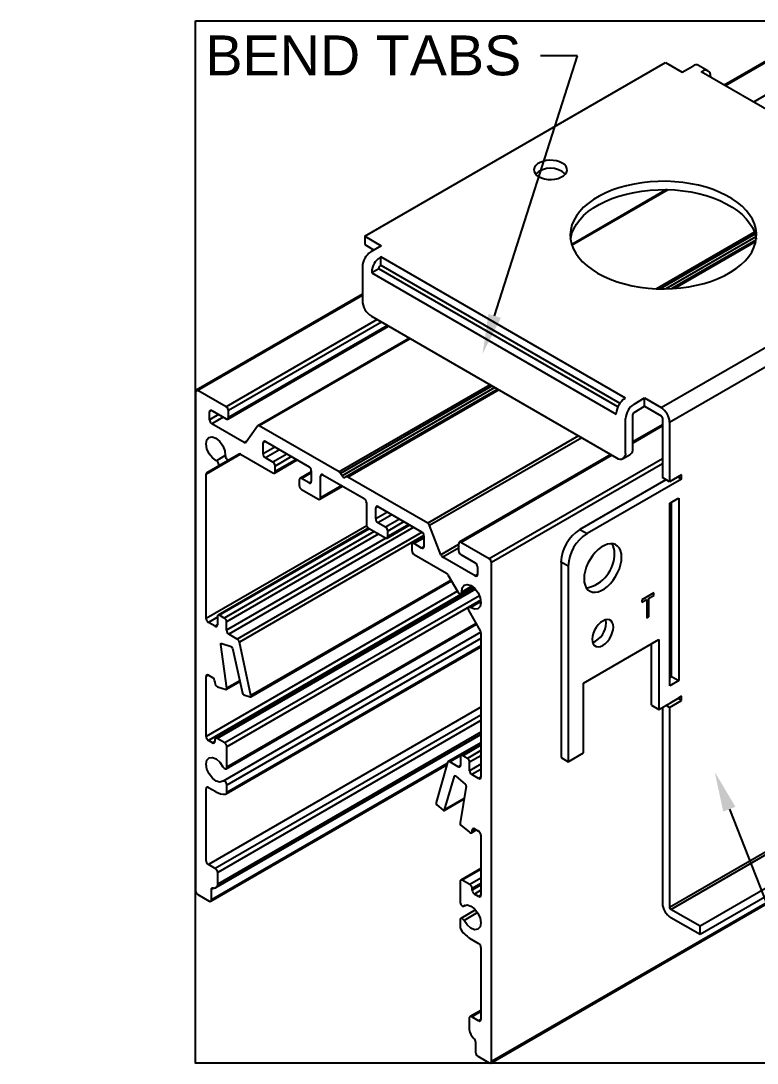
# Model space of a CAD drawing. Extents: x -0.82 to 5.44, y -4.9 to 0.
# Drawn here: x -0.821 to 2.64, y -4.896 to 0 of the extents above; entities that cross this region are included whole.
import ezdxf
from ezdxf import colors
from ezdxf.entities.mleader import LeaderData, LeaderLine
from ezdxf.math import Vec2, Vec3

# ---------------------------------------------------------------- set-up
doc = ezdxf.new("R2010")
doc.units = 0
doc.header["$LTSCALE"] = 0.5
doc.header["$MEASUREMENT"] = 0
for name, color, linetype in [('FAB DWG', 221, 'CONTINUOUS'), ('Housing', 150, 'CONTINUOUS'), ('Mounting', 4, 'CONTINUOUS')]:
    doc.layers.add(name, color=color, linetype=linetype)
doc.layers.add('Text-Unprinted', color=131, linetype='CONTINUOUS', plot=False)
doc.styles.add('LSAD_Standard', font='arial.ttf')

msp = doc.modelspace()

# ---------------------------------------------------------------- linework, layer by layer
at = {"layer": 'Housing', "transparency": 16777216}
for p, q in [((2.9811, -0.0157), (2.4845, -0.3024)), ((2.9884, -0.0166), (2.4889, -0.305)), ((3.1214, -0.0933), (2.6218, -0.3817)), ((2.2134, -0.7928), (1.768, -1.0499)), ((2.2216, -0.7931), (1.7696, -1.0541)), ((2.6266, -0.9923), (2.1663, -1.258)), ((2.6293, -1.0015), (2.1843, -1.2583)), ((2.633, -1.0144), (2.2101, -1.2585)), ((2.634, -1.0295), (2.239, -1.2576)), ((2.6337, -1.031), (2.2414, -1.2575)), ((2.6328, -1.0366), (2.2514, -1.2567)), ((0.784, -1.2893), (0, -1.7419)), ((0.784, -1.2842), (0.0031, -1.735)), ((0.8531, -1.4029), (0.1435, -1.8125)), ((0.8743, -1.4152), (0.1541, -1.8309)), ((0.151, -1.8704), (0.907, -1.434)), ((0.9026, -1.4315), (0.1541, -1.8635)), ((1.0048, -1.4905), (0.2922, -1.9019)), ((1.0092, -1.493), (0.2997, -1.9026)), ((1.3842, -1.7095), (0.6747, -2.1191)), ((0, -1.7419), (0, -4.0854)), ((0.1435, -1.8125), (0.0106, -1.7358)), ((1.3935, -1.7149), (0.6815, -2.1259)), ((1.4065, -1.7224), (0.6886, -2.1369)), ((1.4201, -1.7303), (0.7022, -2.1447)), ((1.4213, -1.7309), (0.7093, -2.142)), ((1.4256, -1.7334), (0.7161, -2.143)), ((0.0764, -1.8309), (0.0658, -1.837)), ((0.0658, -1.8738), (0.0658, -1.837)), ((0.1082, -1.8493), (0.0658, -1.8738)), ((0.0764, -1.8309), (0.1435, -1.8697)), ((0.1541, -1.8635), (0.1541, -1.8309)), ((0.1294, -1.8615), (0.0764, -1.8921)), ((0.2282, -1.9798), (0.0764, -1.8921)), ((0.2905, -1.9035), (0.2374, -1.979)), ((0.6747, -2.1191), (0.2997, -1.9026)), ((1.8006, -1.9499), (1.0911, -2.3595)), ((1.8151, -1.9583), (1.1003, -2.3709)), ((0.2427, -1.9714), (0.2282, -1.9798)), ((0.3282, -1.9763), (0.3176, -1.9824)), ((0.3176, -2.0339), (0.3176, -1.9824)), ((0.3728, -2.002), (0.3176, -2.0339)), ((0.3282, -1.9763), (0.5333, -2.0947)), ((0.212, -2.0358), (0.0495, -2.1296)), ((0.2049, -2.0348), (0.0526, -2.1227)), ((0.1399, -2.0419), (0.098, -2.0661)), ((0.2049, -2.0348), (0.1062, -2.0918)), ((0.2047, -2.0349), (0.158, -2.0619)), ((0.158, -2.0619), (0.2045, -2.035)), ((0.212, -2.0358), (0.3636, -2.1233)), ((0.394, -2.0143), (0.3282, -2.0522)), ((0.3636, -2.0726), (0.3282, -2.0522)), ((0.4294, -2.0347), (0.3636, -2.0726)), ((0.4506, -2.0469), (0.3742, -2.091)), ((1.9523, -2.0375), (1.2397, -2.4489)), ((1.9567, -2.04), (1.2472, -2.4496)), ((0.0526, -2.1227), (0.1062, -2.0918)), ((0.3711, -2.124), (0.4776, -2.0625)), ((0.4732, -2.06), (0.3742, -2.1171)), ((0.3742, -2.1171), (0.3742, -2.091)), ((2.1941, -2.0565), (1.3801, -2.5264)), ((2.1941, -2.081), (1.3907, -2.5448)), ((0.0495, -2.8069), (0.0495, -2.1296)), ((0.5439, -2.1186), (0.4904, -2.1495)), ((0.5439, -2.1237), (0.4979, -2.1502)), ((0.5333, -2.1706), (0.4979, -2.1502)), ((0.5439, -2.113), (0.5439, -2.1645)), ((0.5983, -2.1322), (0.5877, -2.1383)), ((0.5877, -2.2404), (0.5877, -2.1383)), ((0.5983, -2.1322), (0.7924, -2.2442)), ((0.6886, -2.1369), (0.6815, -2.1259)), ((0.7093, -2.142), (0.7022, -2.1447)), ((1.0911, -2.3595), (0.7161, -2.143)), ((0.4873, -2.1563), (0.4873, -2.1825)), ((0.4979, -2.2008), (0.5771, -2.2465)), ((0.5439, -2.1645), (0.5333, -2.1706)), ((0.5846, -2.2473), (0.6911, -2.1858)), ((0.6868, -2.1833), (0.5877, -2.2404)), ((0.803, -2.2626), (0.803, -2.3647)), ((0.8574, -2.2818), (0.8468, -2.2879)), ((0.8468, -2.3394), (0.8468, -2.2879)), ((0.8574, -2.2818), (1.0625, -2.4002)), ((0.902, -2.3075), (0.8468, -2.3394)), ((0.9232, -2.3198), (0.8574, -2.3577)), ((0.9586, -2.3402), (0.8928, -2.3781)), ((0.8043, -2.3712), (0.0495, -2.8069)), ((0.8133, -2.3829), (0.1056, -2.7915)), ((0.8177, -2.3854), (0.1131, -2.7922)), ((0.8397, -2.3981), (0.1351, -2.8049)), ((1.0257, -2.3789), (0.1563, -2.8808)), ((0.8136, -2.3831), (0.8928, -2.4288)), ((0.8928, -2.3781), (0.8574, -2.3577)), ((0.9003, -2.4295), (1.0068, -2.368)), ((0.9798, -2.3524), (0.9034, -2.3965)), ((1.0024, -2.3655), (0.9034, -2.4226)), ((0.9034, -2.4226), (0.9034, -2.3965)), ((1.1533, -2.5077), (1.1003, -2.3709)), ((0.8609, -2.4103), (0.1457, -2.8232)), ((0.8951, -2.4298), (0.1457, -2.8624)), ((1.065, -2.4019), (0.1959, -2.9037)), ((1.0731, -2.4179), (0.2061, -2.9184)), ((1.0731, -2.4241), (1.0196, -2.455)), ((1.0731, -2.4292), (1.0271, -2.4557)), ((1.0731, -2.4185), (1.0731, -2.47)), ((1.0165, -2.4618), (1.0165, -2.488)), ((1.0625, -2.4761), (1.0271, -2.4557)), ((1.0731, -2.47), (1.0625, -2.4761)), ((1.2366, -2.4597), (1.1533, -2.5077)), ((1.2366, -2.4764), (1.1625, -2.5192)), ((1.2366, -2.4558), (1.2366, -2.4884)), ((1.3801, -2.5264), (1.2472, -2.4496)), ((1.0271, -2.5063), (1.1787, -2.5938)), ((1.3144, -2.6068), (1.1625, -2.5192)), ((1.2472, -2.5068), (1.3144, -2.5456)), ((1.3907, -4.8882), (1.3907, -2.5448)), ((1.325, -2.5639), (1.325, -2.6007)), ((0.2592, -3.175), (1.2027, -2.6303)), ((1.2007, -2.6268), (0.2606, -3.1694)), ((1.1862, -2.6018), (1.2328, -2.6823)), ((1.325, -2.6007), (1.3144, -2.6068)), ((1.2309, -2.6792), (0.0495, -3.3612)), ((1.3059, -2.6604), (0.0601, -3.3795)), ((1.3128, -2.6668), (0.0936, -3.3705)), ((1.3158, -2.6701), (0.1011, -3.3713)), ((1.2478, -2.691), (1.3038, -2.6587)), ((1.2992, -2.6553), (1.2508, -2.6833)), ((1.3346, -2.7006), (0.1369, -3.3919)), ((1.3405, -2.7217), (0.1476, -3.4103)), ((1.3406, -2.7223), (1.2845, -2.7547)), ((1.3411, -2.728), (1.2928, -2.7559)), ((1.2845, -2.772), (1.3381, -2.8648)), ((0.1025, -2.8008), (0.0601, -2.8253)), ((0.0919, -2.8436), (0.0601, -2.8253)), ((0.1025, -2.8375), (0.0919, -2.8436)), ((0.1025, -2.7983), (0.1025, -2.8375)), ((0.1351, -2.8049), (0.1131, -2.7922)), ((0.1444, -3.5128), (1.3203, -2.834)), ((0.1457, -2.8624), (0.1457, -2.8232)), ((1.3181, -2.8302), (0.1476, -3.506)), ((1.3409, -2.872), (0.1294, -3.5714)), ((0.1959, -2.9037), (0.1563, -2.8808)), ((1.3412, -2.8753), (1.3412, -3.5526)), ((0.1258, -2.9251), (0.1187, -2.9292)), ((0.1475, -3.135), (0.1187, -2.9292)), ((0.1229, -2.9242), (0.1675, -2.9381)), ((1.3412, -2.9014), (0.1476, -3.5905)), ((1.3412, -2.9356), (0.1476, -3.6247)), ((0.2606, -3.1694), (0.2061, -2.9184)), ((0.1444, -3.6315), (1.3412, -2.9406)), ((0.1742, -2.9465), (0.2201, -3.1576)), ((0.0601, -3.0733), (0.0495, -3.0795)), ((0.0495, -3.3612), (0.0495, -3.0795)), ((0.0601, -3.0733), (0.0799, -3.0848)), ((0.0905, -3.1032), (0.0905, -3.1083)), ((0.1035, -3.1277), (0.1432, -3.14)), ((0.146, -3.1399), (0.2084, -3.1038)), ((0.2076, -3.1003), (0.1475, -3.135)), ((0.2268, -3.166), (0.2564, -3.1752)), ((1.3876, -4.8951), (4.3686, -3.1742)), ((4.3686, -3.1692), (1.3907, -4.8882)), ((1.3412, -3.2237), (0.0601, -3.9633)), ((1.3412, -3.2614), (0.0928, -3.9822)), ((1.3412, -3.2868), (0.1041, -4.0009)), ((0.0905, -3.3774), (0.0905, -3.3849)), ((0.0958, -4.0714), (1.3412, -3.3525)), ((0.1369, -3.3919), (0.1011, -3.3713)), ((1.3412, -3.3409), (0.1041, -4.0551)), ((0.0799, -3.391), (0.0601, -3.3795)), ((0.0905, -3.3849), (0.0799, -3.391)), ((0.1476, -3.506), (0.1476, -3.4103)), ((1.3412, -3.3908), (1.1873, -3.4796)), ((1.3412, -3.3958), (1.1948, -3.4803)), ((1.3412, -3.3973), (1.2482, -3.451)), ((1.3412, -3.4024), (1.2557, -3.4518)), ((1.2451, -3.4579), (1.2451, -3.4971)), ((1.2776, -3.4644), (1.2557, -3.4518)), ((1.3412, -3.4277), (1.2776, -3.4644)), ((1.3412, -3.4522), (1.2882, -3.4828)), ((0.0718, -4.1355), (1.1812, -3.4951)), ((1.183, -3.489), (0.075, -4.1286)), ((1.1846, -3.4833), (1.1301, -3.6714)), ((1.2345, -3.5032), (1.1948, -3.4803)), ((1.2451, -3.4971), (1.2345, -3.5032)), ((1.2882, -3.522), (1.2882, -3.4828)), ((1.3412, -3.4914), (1.2882, -3.522)), ((1.3412, -3.5159), (1.2988, -3.5404)), ((1.1707, -3.7063), (1.2165, -3.5482)), ((1.2204, -3.546), (1.2165, -3.5482)), ((1.2232, -3.5475), (1.2678, -3.5851)), ((1.3306, -3.5587), (1.2988, -3.5404)), ((1.3412, -3.5526), (1.3306, -3.5587)), ((0.0495, -3.9449), (0.0495, -3.6068)), ((0.0601, -3.6006), (0.0948, -3.6206)), ((0.1476, -3.6247), (0.1476, -3.5905)), ((1.2721, -3.5951), (1.2432, -3.7675)), ((1.1692, -3.7083), (1.2621, -3.6547)), ((1.2623, -3.6534), (1.1707, -3.7063)), ((1.1343, -3.682), (1.164, -3.707)), ((1.2475, -3.7775), (1.2872, -3.811)), ((1.2971, -3.8135), (1.3196, -3.8005)), ((1.3108, -3.7954), (1.3002, -3.8015)), ((1.3152, -3.7979), (1.3002, -3.8066)), ((1.3002, -3.8066), (1.3002, -3.8015)), ((1.3108, -3.7954), (1.3306, -3.8068)), ((1.3412, -3.8252), (1.3412, -4.1069)), ((0.0928, -3.9822), (0.0601, -3.9633)), ((0.1041, -4.0551), (0.1041, -4.0009)), ((1.3412, -3.9811), (1.2463, -4.0359)), ((1.3412, -3.9862), (1.2538, -4.0367)), ((1.2432, -4.0428), (1.2432, -4.1385)), ((1.2896, -4.0574), (1.2538, -4.0367)), ((1.3412, -4.0275), (1.2896, -4.0574)), ((1.3412, -4.052), (1.3002, -4.0757)), ((1.3412, -4.0595), (1.3002, -4.0832)), ((0.0106, -4.1037), (0.0643, -4.1348)), ((0.0864, -4.0732), (0.075, -4.0799)), ((0.075, -4.1286), (0.075, -4.0799)), ((1.3002, -4.0832), (1.3002, -4.0757)), ((1.3412, -4.084), (1.3108, -4.1016)), ((1.3306, -4.113), (1.3108, -4.1016)), ((1.3412, -4.1069), (1.3306, -4.113)), ((1.2613, -4.1576), (1.2666, -4.1545)), ((1.2663, -4.1546), (1.2618, -4.1572)), ((1.316, -4.1759), (1.2463, -4.2161)), ((1.3256, -4.1889), (1.2618, -4.2257)), ((1.2432, -4.223), (1.2432, -4.2572)), ((1.296, -4.3141), (1.3306, -4.3341)), ((1.3412, -4.3525), (1.3412, -4.6906)), ((1.3412, -4.6478), (1.2901, -4.6773)), ((1.3412, -4.6478), (1.3412, -4.6478)), ((1.2866, -4.6836), (1.2866, -4.7377)), ((1.3412, -4.6529), (1.2979, -4.6779)), ((1.3306, -4.6967), (1.2979, -4.6779)), ((1.3412, -4.6906), (1.3306, -4.6967)), ((1.3412, -4.6529), (1.3412, -4.6529)), ((1.3158, -4.7962), (1.3158, -4.8449)), ((1.3264, -4.8633), (1.3801, -4.8943))]:
    msp.add_line(p, q, dxfattribs=at)
at = {"layer": 'Housing', "transparency": 16777216, "flags": 128}
for points in [[(0.098, -2.0661), (0.0799, -2.053), (0.0643, -2.0332), (0.0536, -2.0101), (0.0495, -1.9873), (0.0527, -1.9685), (0.0628, -1.9567), (0.0779, -1.9539), (0.0958, -1.9605), (0.1135, -1.9755), (0.1282, -1.9963), (0.1375, -2.0197), (0.1399, -2.0419)], [(0.1399, -2.0419), (0.1402, -2.0458), (0.1414, -2.0499), (0.1434, -2.0539), (0.1461, -2.0575), (0.1492, -2.0603), (0.1524, -2.062), (0.1554, -2.0626), (0.158, -2.0619)], [(0.1062, -2.0918), (0.1081, -2.0899), (0.1091, -2.087), (0.1092, -2.0833), (0.1084, -2.0793), (0.1066, -2.0752), (0.1041, -2.0714), (0.1011, -2.0683), (0.098, -2.0661)], [(1.2328, -2.6823), (1.2353, -2.686), (1.2384, -2.689), (1.2416, -2.6909), (1.2447, -2.6917), (1.2473, -2.6912), (1.2494, -2.6895), (1.2506, -2.6868), (1.2508, -2.6833)], [(1.2508, -2.6833), (1.2532, -2.6638), (1.2625, -2.6511), (1.2772, -2.6472), (1.2949, -2.6528), (1.3128, -2.6668), (1.328, -2.6871), (1.338, -2.7104), (1.3412, -2.733), (1.3372, -2.7511), (1.3264, -2.7619), (1.3108, -2.7636), (1.2928, -2.7559)], [(1.2928, -2.7559), (1.2896, -2.7544), (1.2866, -2.754), (1.2841, -2.7549), (1.2824, -2.757), (1.2815, -2.7601), (1.2816, -2.7638), (1.2826, -2.7679), (1.2845, -2.772)], [(0.1187, -2.9292), (0.1186, -2.928), (0.1187, -2.9268), (0.119, -2.9258), (0.1195, -2.925), (0.1202, -2.9244), (0.121, -2.9241), (0.1219, -2.924), (0.1229, -2.9242)], [(0.1432, -3.14), (0.1442, -3.1402), (0.1452, -3.1402), (0.146, -3.1398), (0.1467, -3.1393), (0.1472, -3.1385), (0.1475, -3.1375), (0.1476, -3.1363), (0.1475, -3.135)], [(0.2564, -3.1752), (0.2575, -3.1754), (0.2585, -3.1753), (0.2594, -3.1749), (0.26, -3.1742), (0.2605, -3.1733), (0.2608, -3.1722), (0.2608, -3.1709), (0.2606, -3.1694)], [(0.1289, -3.5717), (0.1145, -3.5762), (0.0969, -3.5712), (0.0789, -3.5576), (0.0635, -3.5375), (0.0531, -3.5143), (0.0495, -3.4916), (0.0531, -3.4732), (0.0635, -3.4619), (0.0789, -3.4597), (0.0969, -3.4668), (0.1145, -3.4821), (0.1289, -3.5032)], [(0.1289, -3.5032), (0.1314, -3.5071), (0.1343, -3.5102), (0.1375, -3.5124), (0.1407, -3.5135), (0.1435, -3.5133), (0.1457, -3.5119), (0.1471, -3.5093), (0.1476, -3.506)], [(1.1948, -3.4803), (1.1931, -3.4795), (1.1915, -3.479), (1.1899, -3.4789), (1.1885, -3.4791), (1.1872, -3.4797), (1.1861, -3.4806), (1.1852, -3.4818), (1.1846, -3.4833)], [(0.1476, -3.5905), (0.1471, -3.5866), (0.1457, -3.5824), (0.1435, -3.5785), (0.1407, -3.5751), (0.1375, -3.5725), (0.1343, -3.571), (0.1314, -3.5708), (0.1289, -3.5717)], [(1.2165, -3.5482), (1.2169, -3.5473), (1.2175, -3.5466), (1.2182, -3.5461), (1.2191, -3.5459), (1.22, -3.5459), (1.2211, -3.5462), (1.2222, -3.5467), (1.2232, -3.5475)], [(1.164, -3.707), (1.165, -3.7078), (1.1661, -3.7083), (1.1671, -3.7086), (1.1681, -3.7087), (1.169, -3.7084), (1.1697, -3.708), (1.1703, -3.7073), (1.1707, -3.7063)], [(1.2872, -3.811), (1.2896, -3.8127), (1.2919, -3.8138), (1.2942, -3.8142), (1.2962, -3.8139), (1.2979, -3.8129), (1.2991, -3.8113), (1.2999, -3.8092), (1.3002, -3.8066)], [(0.075, -4.0799), (0.0751, -4.0779), (0.0755, -4.0762), (0.0762, -4.0748), (0.0772, -4.0737), (0.0783, -4.0729), (0.0797, -4.0724), (0.0812, -4.0723), (0.0828, -4.0726)], [(1.2432, -4.1385), (1.2437, -4.1424), (1.2451, -4.1465), (1.2473, -4.1505), (1.2501, -4.1539), (1.2532, -4.1565), (1.2564, -4.158), (1.2594, -4.1582), (1.2618, -4.1572)], [(1.2618, -4.1572), (1.2762, -4.1528), (1.2939, -4.1578), (1.3118, -4.1714), (1.3272, -4.1914), (1.3376, -4.2147), (1.3412, -4.2373), (1.3376, -4.2558), (1.3272, -4.2671), (1.3118, -4.2693), (1.2939, -4.2622), (1.2762, -4.2468), (1.2618, -4.2257)], [(1.2618, -4.2257), (1.2594, -4.2219), (1.2564, -4.2188), (1.2532, -4.2166), (1.2501, -4.2155), (1.2473, -4.2157), (1.2451, -4.2171), (1.2437, -4.2196), (1.2432, -4.223)]]:
    msp.add_lwpolyline(points, dxfattribs=at)
at = {"layer": 'Housing', "transparency": 16777216}
for centre, radius, start, end in [((0.0065, -1.7408), 0.00655, 50.798, 189.2127), ((0.0722, -1.836), 0.00655, 50.7977, 189.213), ((0.1311, -1.8319), 0.0231, 2.6047, 57.3953), ((0.0888, -1.8727), 0.0231, 182.606, 237.394), ((0.1477, -1.8646), 0.00655, 230.7949, 9.2159), ((0.2955, -1.9077), 0.0066, 50.7538, 139.4651), ((0.2324, -1.9747), 0.0066, 230.7497, 319.4693), ((0.3241, -1.9814), 0.00655, 50.7949, 189.2159), ((0.2076, -2.0419), 0.00754, 54.3817, 114.314), ((0.3407, -2.0328), 0.0231, 182.6045, 237.3957), ((0.3512, -2.0921), 0.0231, 2.6054, 57.3946), ((0.5209, -2.1141), 0.0231, 2.6045, 57.3955), ((0.057, -2.1289), 0.00755, 125.6982, 185.6193), ((0.3677, -2.1182), 0.00655, 230.7967, 9.214), ((0.4938, -2.1553), 0.00655, 50.798, 189.2127), ((0.5942, -2.1373), 0.00655, 50.7966, 189.2161), ((0.6636, -2.137), 0.021, 31.8162, 58.3216), ((0.7008, -2.1314), 0.0134, 203.9932, 276.0122), ((0.7116, -2.1497), 0.00802, 55.5987, 106.5586), ((0.5104, -2.1814), 0.0231, 182.6062, 237.3938), ((0.5374, -2.1655), 0.00655, 230.7945, 9.2158), ((0.5813, -2.2415), 0.00655, 230.798, 9.2127), ((0.78, -2.2637), 0.0231, 2.606, 57.394), ((0.8533, -2.2869), 0.00655, 50.7977, 189.213), ((0.8699, -2.3383), 0.0231, 182.606, 237.3942), ((0.826, -2.3636), 0.0231, 182.6062, 237.3938), ((0.8804, -2.3976), 0.0231, 2.6062, 57.3938), ((1.0787, -2.3789), 0.023, 20.2267, 57.3624), ((0.8969, -2.4237), 0.00655, 230.798, 9.2127), ((1.0501, -2.4196), 0.0231, 2.606, 57.394), ((1.023, -2.4608), 0.00655, 50.798, 189.2127), ((1.0396, -2.4869), 0.0231, 182.6062, 237.3938), ((1.0666, -2.471), 0.00655, 230.7973, 9.213), ((1.2431, -2.4547), 0.00655, 50.798, 189.2127), ((1.2596, -2.4874), 0.0231, 182.606, 237.394), ((1.1749, -2.4998), 0.023, 200.2278, 237.3614), ((1.3019, -2.565), 0.0231, 2.6045, 57.3955), ((1.3677, -2.5458), 0.0231, 2.6062, 57.3938), ((1.1673, -2.6122), 0.0216, 28.8556, 58.0455), ((1.3185, -2.6017), 0.00655, 230.7949, 9.2159), ((0.0725, -2.8059), 0.0231, 182.606, 237.394), ((0.0961, -2.8386), 0.00655, 230.7976, 9.213), ((0.109, -2.7973), 0.00655, 50.7964, 189.2143), ((0.1226, -2.8243), 0.0231, 2.6061, 57.3939), ((0.1687, -2.8614), 0.0231, 182.6048, 237.3952), ((1.3196, -2.876), 0.0216, 1.9552, 31.1437), ((0.1831, -2.9234), 0.0235, 12.2094, 57.069), ((0.1628, -2.9487), 0.0116, 10.9247, 66.0613), ((0.056, -3.0784), 0.00655, 50.7975, 189.213), ((0.0675, -3.1042), 0.0231, 2.606, 57.3941), ((0.1125, -3.1077), 0.022, 181.59, 245.9373), ((0.2315, -3.1553), 0.0116, 190.9249, 246.061), ((0.0725, -3.3601), 0.0231, 182.606, 237.394), ((0.097, -3.3764), 0.00655, 50.7964, 189.2163), ((0.0841, -3.3859), 0.00655, 230.7977, 9.213), ((0.1245, -3.4114), 0.0231, 2.6051, 57.3949), ((1.2515, -3.4568), 0.00655, 50.7949, 189.2157), ((1.2652, -3.4838), 0.0231, 2.6061, 57.3939), ((1.2386, -3.4981), 0.00655, 230.7976, 9.213), ((1.3112, -3.5209), 0.0231, 182.6045, 237.3955), ((1.3348, -3.5537), 0.00655, 230.7948, 9.2158), ((0.056, -3.6057), 0.00655, 50.7973, 189.213), ((0.1352, -3.558), 0.0746, 237.1911, 275.7637), ((1.2602, -3.5943), 0.0119, 356.1757, 50.4254), ((0.1409, -3.6257), 0.00671, 284.8997, 8.7075), ((1.1415, -3.673), 0.0115, 171.8195, 231.1946), ((1.2551, -3.7683), 0.0119, 176.1761, 230.4235), ((1.3067, -3.8004), 0.00655, 50.7975, 189.213), ((1.3182, -3.8262), 0.0231, 2.6045, 57.3956), ((0.0725, -3.9439), 0.0231, 182.6061, 237.3946), ((0.0778, -4.004), 0.0265, 6.6172, 55.5181), ((0.0876, -4.0567), 0.0166, 253.2183, 5.6773), ((1.2496, -4.0418), 0.00655, 50.7975, 189.2132), ((1.2772, -4.0768), 0.0231, 2.6059, 57.3941), ((0.023, -4.0843), 0.0231, 182.6058, 237.3942), ((1.3232, -4.0821), 0.0231, 182.606, 237.394), ((1.3348, -4.1079), 0.00655, 230.7949, 9.2159), ((0.0685, -4.1297), 0.00655, 230.7973, 9.2134), ((1.266, -4.2561), 0.0229, 182.5466, 218.3367), ((1.3828, -4.171), 0.1673, 216.3905, 238.7499), ((1.3182, -4.3535), 0.0231, 2.6045, 57.3957), ((1.2937, -4.6836), 0.00709, 53.3753, 180.2364), ((1.3348, -4.6917), 0.00655, 230.7943, 9.2145), ((1.3509, -4.7316), 0.0645, 185.4243, 228.2289), ((1.2923, -4.7974), 0.0235, 2.9357, 48.4654), ((1.3388, -4.8439), 0.0231, 182.6043, 237.3957), ((1.3843, -4.8893), 0.00655, 230.7973, 9.2134)]:
    msp.add_arc(centre, radius, start, end, dxfattribs=at)
at = {"layer": 'Mounting', "linetype": 'Continuous', "lineweight": 25, "transparency": 16777216}
for p, q in [((0.7949, -1.0121), (2.2091, -0.1957)), ((2.2091, -0.1957), (2.2872, -0.2408)), ((2.2872, -0.2408), (2.3366, -0.2122)), ((2.4084, -0.2348), (2.3645, -0.2095)), ((2.3763, -0.24), (2.3805, -0.2375)), ((3.526, -0.9037), (2.3763, -0.24)), ((2.4199, -0.2603), (2.4199, -0.2652)), ((0.7949, -1.0121), (0.873, -1.0572)), ((0.7949, -1.0121), (0.7949, -1.0511)), ((2.1885, -1.8166), (3.6027, -1.0002)), ((0.7949, -1.0511), (0.8391, -1.0767)), ((0.873, -1.0572), (0.8235, -1.0857)), ((2.2279, -1.8849), (3.6421, -1.0685)), ((0.8715, -1.1086), (0.8673, -1.111)), ((0.8715, -1.1476), (0.8715, -1.1086)), ((2.0213, -1.7724), (0.8715, -1.1086)), ((0.784, -1.1541), (0.784, -1.3141)), ((0.8617, -1.1647), (0.8279, -1.1842)), ((0.8617, -1.1647), (0.8617, -1.1599)), ((1.9847, -1.813), (0.8617, -1.1647)), ((0.8673, -1.1501), (0.8715, -1.1476)), ((0.8715, -1.1476), (1.9946, -1.7959)), ((0.8279, -1.1794), (0.8279, -1.1842)), ((0.8279, -1.1842), (1.9776, -1.848)), ((0.8265, -1.3876), (1.979, -2.0529)), ((0.8265, -1.3876), (1.979, -2.0529)), ((2.0171, -1.7748), (2.0213, -1.7724)), ((2.0609, -1.8001), (2.1104, -1.7715)), ((2.0609, -1.8391), (2.1104, -1.8106)), ((2.1104, -1.7715), (2.1885, -1.8166)), ((2.1104, -1.8106), (2.1104, -1.7715)), ((2.1104, -1.8106), (2.1885, -1.8556)), ((1.9776, -1.848), (1.9776, -1.8431)), ((2.0553, -2.0089), (2.0553, -1.8489)), ((2.0215, -2.0284), (2.0215, -1.8684)), ((2.1941, -1.8654), (2.1941, -2.1456)), ((2.2279, -1.8849), (2.2279, -2.1651)), ((2.009, -2.0559), (2.0428, -2.0364)), ((2.2843, -2.1521), (1.8398, -2.4086)), ((2.2279, -2.1651), (2.1941, -2.1456)), ((2.2843, -2.1326), (2.2279, -2.1651)), ((2.2843, -2.1521), (2.2674, -2.1423)), ((2.2843, -2.1521), (2.2843, -2.1326)), ((2.211, -2.1553), (1.806, -2.3891)), ((2.2319, -2.2639), (2.2674, -2.2435)), ((2.2674, -2.2435), (2.2709, -2.2415)), ((2.2709, -2.2415), (2.2709, -3.0988)), ((2.2284, -2.266), (2.2319, -2.2639)), ((2.2284, -3.1233), (2.2284, -2.266)), ((2.2371, -3.0793), (2.2371, -2.261)), ((1.806, -2.3891), (1.8398, -2.4086)), ((1.7515, -2.5617), (1.7177, -2.5422)), ((1.7177, -2.5422), (1.7177, -3.4608)), ((1.7515, -2.5617), (1.7515, -3.4803)), ((2.1538, -2.6872), (2.0981, -2.7194)), ((2.1538, -2.6988), (2.1538, -2.6872)), ((2.0981, -2.731), (2.1215, -2.7175)), ((2.0981, -2.7194), (2.0981, -2.731)), ((2.1215, -2.7175), (2.1215, -2.805)), ((2.1304, -2.7123), (2.1538, -2.6988)), ((2.1304, -2.7998), (2.1304, -2.7123)), ((2.1215, -2.805), (2.1304, -2.7998)), ((1.8239, -3.1102), (2.1775, -2.9061)), ((2.1437, -3.2149), (2.1437, -2.9257)), ((2.1775, -2.9061), (2.1775, -3.2344)), ((2.2284, -3.0843), (2.2371, -3.0793)), ((2.2371, -3.0793), (2.2709, -3.0988)), ((1.8239, -3.4385), (1.8239, -3.1102)), ((2.2709, -3.0988), (2.2284, -3.1233)), ((2.2843, -3.1728), (2.2674, -3.1825)), ((2.2843, -3.1923), (2.2843, -3.1728)), ((2.1437, -3.2149), (2.1775, -3.2344)), ((2.1775, -3.2344), (2.2319, -3.203)), ((2.1941, -3.2248), (2.1941, -4.1446)), ((2.2279, -3.2248), (2.211, -3.215)), ((2.2279, -3.2248), (2.2843, -3.1923)), ((2.2279, -3.2248), (2.2279, -4.1641)), ((2.2319, -3.203), (2.2674, -3.1825)), ((2.2843, -3.1923), (2.2674, -3.1825)), ((3.6421, -3.3477), (2.2279, -4.1641)), ((2.2336, -4.1739), (3.6478, -3.3575)), ((1.7177, -3.4608), (1.7515, -3.4803)), ((1.7515, -3.4803), (1.8239, -3.4385)), ((3.7851, -3.4367), (2.3709, -4.2531)), ((3.7851, -3.4758), (2.3709, -4.2922)), ((2.3709, -4.2531), (2.2336, -4.1739)), ((2.3709, -4.2922), (2.2336, -4.2129)), ((2.3709, -4.2922), (2.3709, -4.2531))]:
    msp.add_line(p, q, dxfattribs=at)
at = {"layer": 'Mounting', "transparency": 16777216}
for p, q in [((2.1941, -1.8979), (2.0553, -1.9781)), ((2.1941, -1.903), (2.0553, -1.9831))]:
    msp.add_line(p, q, dxfattribs=at)
at = {"layer": 'Mounting', "linetype": 'Continuous', "lineweight": 25, "transparency": 16777216, "flags": 128}
for points in [[(1.6133, -0.7318), (1.626, -0.7378), (1.6405, -0.742), (1.6562, -0.7445), (1.6725, -0.745), (1.6886, -0.7435), (1.7039, -0.7401), (1.7175, -0.735), (1.7291, -0.7283), (1.7379, -0.7204), (1.7438, -0.7117), (1.7463, -0.7024), (1.7455, -0.693), (1.7413, -0.6839), (1.7339, -0.6755), (1.7236, -0.6682), (1.7109, -0.6622), (1.6964, -0.658), (1.6807, -0.6555), (1.6644, -0.655), (1.6483, -0.6565), (1.633, -0.6599), (1.6194, -0.665), (1.6078, -0.6717), (1.599, -0.6796), (1.5931, -0.6883), (1.5906, -0.6976), (1.5914, -0.707), (1.5956, -0.7161), (1.603, -0.7245), (1.6133, -0.7318)], [(1.8894, -1.1847), (1.918, -1.1998), (1.9487, -1.2134), (1.9814, -1.2253), (2.0158, -1.2356), (2.0517, -1.244), (2.0887, -1.2506), (2.1265, -1.2552), (2.1649, -1.258), (2.2036, -1.2587), (2.2423, -1.2575), (2.2806, -1.2543), (2.3182, -1.2491), (2.355, -1.2421), (2.3905, -1.2332), (2.4245, -1.2225), (2.4567, -1.2102), (2.4869, -1.1962), (2.5149, -1.1807), (2.5404, -1.1639), (2.5632, -1.1459), (2.5832, -1.1267), (2.6001, -1.1067), (2.614, -1.0858), (2.6245, -1.0643), (2.6318, -1.0423), (2.6356, -1.0201), (2.636, -0.9978), (2.633, -0.9755), (2.6267, -0.9535), (2.6169, -0.9318), (2.6039, -0.9108), (2.5877, -0.8905), (2.5685, -0.8711), (2.5464, -0.8528), (2.5215, -0.8356), (2.4942, -0.8198), (2.4645, -0.8055), (2.4327, -0.7927), (2.3991, -0.7816), (2.364, -0.7723), (2.3275, -0.7648), (2.2901, -0.7591), (2.2519, -0.7555), (2.2133, -0.7537), (2.1746, -0.754), (2.1361, -0.7562), (2.0981, -0.7604), (2.0608, -0.7665), (2.0247, -0.7744), (1.9899, -0.7842), (1.9567, -0.7958), (1.9255, -0.8089), (1.8963, -0.8237), (1.8696, -0.8398), (1.8454, -0.8572), (1.824, -0.8759), (1.8055, -0.8955), (1.7901, -0.916), (1.7779, -0.9372), (1.769, -0.9589), (1.7634, -0.981), (1.7613, -1.0034), (1.7626, -1.0257), (1.7673, -1.0479), (1.7754, -1.0697), (1.7868, -1.0911), (1.8014, -1.1118), (1.8191, -1.1316), (1.8398, -1.1505), (1.8633, -1.1683), (1.8894, -1.1847)], [(1.7626, -1.0257), (1.7634, -1.0201), (1.769, -0.998), (1.7779, -0.9762), (1.7901, -0.955), (1.8055, -0.9345), (1.824, -0.9149), (1.8454, -0.8963), (1.8696, -0.8788), (1.8963, -0.8627), (1.9255, -0.848), (1.9567, -0.8348), (1.9899, -0.8233), (2.0247, -0.8135), (2.0608, -0.8055), (2.0981, -0.7994), (2.1361, -0.7952), (2.1746, -0.793), (2.2133, -0.7928), (2.2519, -0.7945), (2.2901, -0.7982), (2.3275, -0.8038), (2.364, -0.8113), (2.3991, -0.8207), (2.4327, -0.8318), (2.4645, -0.8445), (2.4942, -0.8589), (2.5215, -0.8747), (2.5464, -0.8918), (2.5685, -0.9101), (2.5877, -0.9295), (2.6039, -0.9498), (2.6169, -0.9709), (2.6267, -0.9925), (2.633, -1.0145), (2.635, -1.0257)], [(2.0025, -2.5189), (2.0013, -2.5028), (1.9977, -2.4885), (1.9918, -2.4765), (1.9838, -2.467), (1.974, -2.4603), (1.9624, -2.4566), (1.9496, -2.4559), (1.9358, -2.4584), (1.9214, -2.464), (1.9068, -2.4724), (1.8924, -2.4835), (1.8786, -2.4969), (1.8657, -2.5124), (1.8542, -2.5294), (1.8443, -2.5475), (1.8364, -2.5662), (1.8305, -2.585), (1.8269, -2.6034), (1.8257, -2.6209), (1.8269, -2.637), (1.8305, -2.6513), (1.8364, -2.6634), (1.8443, -2.6729), (1.8542, -2.6796), (1.8657, -2.6833), (1.8786, -2.6839), (1.8924, -2.6814), (1.9068, -2.6758), (1.9214, -2.6674), (1.9358, -2.6563), (1.9496, -2.6429), (1.9624, -2.6275), (1.974, -2.6104), (1.9838, -2.5923), (1.9918, -2.5736), (1.9977, -2.5548), (2.0013, -2.5364), (2.0025, -2.5189)], [(1.9636, -2.8475), (1.9623, -2.8355), (1.9587, -2.8256), (1.9528, -2.8181), (1.945, -2.8136), (1.9356, -2.8122), (1.9251, -2.814), (1.9141, -2.819), (1.9031, -2.8267), (1.8926, -2.837), (1.8832, -2.8492), (1.8754, -2.8628), (1.8695, -2.8771), (1.8658, -2.8913), (1.8646, -2.9047), (1.8658, -2.9167), (1.8695, -2.9267), (1.8754, -2.9341), (1.8832, -2.9386), (1.8926, -2.94), (1.9031, -2.9382), (1.9141, -2.9333), (1.9251, -2.9255), (1.9356, -2.9152), (1.945, -2.903), (1.9528, -2.8894), (1.9587, -2.8752), (1.9623, -2.861), (1.9636, -2.8475)], [(1.9298, -2.828), (1.9285, -2.816), (1.9278, -2.8133)]]:
    msp.add_lwpolyline(points, dxfattribs=at)
at = {"layer": 'Mounting', "linetype": 'Continuous', "lineweight": 25, "transparency": 16777216}
for centre, radius, start, end in [((2.353, -0.235), 0.0281, 65.6929, 125.6176), ((2.3959, -0.2564), 0.0244, 350.786, 129.2033), ((1.6684, -0.7978), 0.1052, 48.0809, 131.9191), ((0.8697, -1.158), 0.0858, 122.6055, 177.3945), ((0.9135, -1.1833), 0.0858, 122.6055, 177.3945), ((0.874, -1.1604), 0.0123, 122.6055, 177.3945), ((0.8762, -1.3099), 0.0922, 182.6055, 237.3945), ((2.0633, -1.847), 0.0858, 122.6055, 177.3945), ((2.1071, -1.8723), 0.0858, 122.6055, 177.3945), ((2.0676, -1.8495), 0.0123, 122.6055, 177.3945), ((2.1422, -1.8888), 0.0858, 2.6055, 57.3945), ((2.1818, -1.866), 0.0123, 2.6055, 57.3945), ((1.9956, -2.0326), 0.0262, 230.7967, 9.214), ((2.0267, -2.0125), 0.0288, 304.0564, 7.2558), ((1.9087, -2.5505), 0.1913, 122.4763, 177.5237), ((1.9425, -2.57), 0.1913, 122.4764, 177.5236), ((1.8943, -2.4956), 0.0745, 357.0639, 32.1491), ((1.8043, -2.5032), 0.1644, 281.484, 1.3443), ((1.8304, -2.8269), 0.0994, 291.3137, 359.3342), ((2.2798, -4.1407), 0.0858, 182.6055, 237.3945), ((2.2402, -4.1635), 0.0123, 182.6055, 237.3945)]:
    msp.add_arc(centre, radius, start, end, dxfattribs=at)
at = {"layer": 'Text-Unprinted', "ltscale": 0.5, "transparency": 16777216}
msp.add_lwpolyline([(0, 0), (4.3686, 0), (4.3686, -4.8958), (0, -4.8958)], close=True, dxfattribs=at)

# ---------------------------------------------------------------- leaders
at = {"layer": 'FAB DWG', "ltscale": 0.5, "transparency": 16777216}
ml = msp.add_multileader_mtext('Standard', dxfattribs=at)
ml.set_content('\\A1;BEND TABS', color=256, style='LSAD_Standard')
ml.set_leader_properties()
ml.build(insert=Vec2(0, 0))
ml.multileader.update_dxf_attribs({"text_left_attachment_type": 2, "dogleg_length": 0.36, "arrow_head_size": 0.1875})
ctx = ml.context
ctx.base_point, ctx.char_height, ctx.arrow_head_size, ctx.landing_gap_size, ctx.plane_origin = Vec3(-0.0111, -0.1655), 0.1875, 0.1875, 0.09, Vec3(-0.6927, 15.4911)
ctx.left_attachment, ctx.text_align_type = 2, 2
notes = []
notes.append((ctx, [(1, (1, 1, 0), (1.7959, -0.1639), (-1, 0), 0.1752, [(1, [(1.3488, -1.5644)], 0, [])])]))
ctx.mtext.insert, ctx.mtext.width, ctx.mtext.defined_height, ctx.mtext.alignment, ctx.mtext.flow_direction = Vec3(1.5307, -0.0686), 2.351815, 0.6491, 3, 5
ml = msp.add_multileader_mtext('Standard', dxfattribs=at)
ml.set_content('\\A1;BK01547\\PHW08380', color=256, style='LSAD_Standard')
ml.set_leader_properties()
ml.build(insert=Vec2(0, 0))
ml.multileader.update_dxf_attribs({"text_left_attachment_type": 2, "dogleg_length": 0.36, "arrow_head_size": 0.1875})
ctx = ml.context
ctx.base_point, ctx.char_height, ctx.arrow_head_size, ctx.landing_gap_size, ctx.plane_origin = Vec3(2.9963, -4.4965), 0.1875, 0.1875, 0.09, Vec3(1.6838, 10.694)
ctx.left_attachment = 2
notes.append((ctx, [(0, (1, 1, 0), (2.8211, -4.4965), (1, 0), 0.1752, [(1, [(2.4401, -3.5283)], 0, [])])]))
ctx.mtext.insert, ctx.mtext.width, ctx.mtext.defined_height, ctx.mtext.flow_direction = Vec3(3.0863, -4.244), 2.351815, 0.6491, 5
for ctx, leaders in notes:
    for number, flags, end, landing, length, lines in leaders:
        leader = LeaderData()
        leader.index, (leader.has_last_leader_line, leader.has_dogleg_vector, leader.attachment_direction) = number, flags
        leader.last_leader_point, leader.dogleg_vector, leader.dogleg_length = Vec3(end), Vec3(landing), length
        for number, points, colour, breaks in lines:
            line = LeaderLine()
            line.index, line.vertices, line.color, line.breaks = number, Vec3.list(points), colors.encode_raw_color(colour), breaks
            leader.lines.append(line)
        ctx.leaders.append(leader)

doc.saveas('drawing.dxf')
